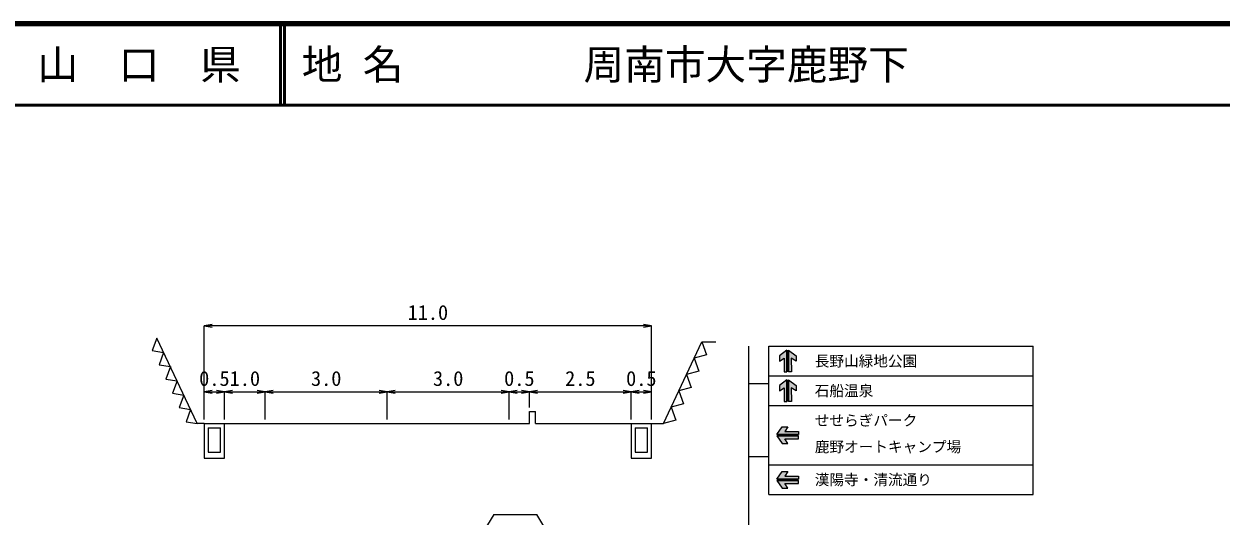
# Model space of a CAD drawing. Units: millimetres at full size, sheet at 1:1000, with parts at other scales. Extents: x 40000 to 680000, y 20000 to 380000.
# Drawn here: x 336214 to 483420, y 319447 to 380000 of the extents above; entities that cross this region are included whole.
import ezdxf
from ezdxf.enums import TextEntityAlignment as Align

# ---------------------------------------------------------------- set-up
doc = ezdxf.new("R2010")
doc.units = ezdxf.units.MM
doc.header["$LTSCALE"] = 1000
for name, color, linetype, lineweight in [('M-BGD', 7, 'Continuous', 25), ('M-STR-HTXT', 7, 'Continuous', 13), ('M-STR-STRC', 7, 'Continuous', 25), ('M-TTL', 2, 'Continuous', 140), ('M-TTL-LINE', 7, 'Continuous', 50)]:
    doc.layers.add(name, color=color, linetype=linetype, lineweight=lineweight)
doc.layers.add('M-TTL-TXT', color=7, linetype='Continuous')
doc.styles.add('ＭＳ ゴシック', font='')
doc.styles.get('ＭＳ ゴシック').set_extended_font_data('MS Gothic')

# ---------------------------------------------------------------- blocks, each defined once
blk = doc.blocks.new('open_arrow')
at = {"color": 0, "linetype": 'Continuous', "lineweight": -2}
blk.add_lwpolyline([(7.5, 1.25), (0, 0), (7.5, -1.25)], dxfattribs=at)

msp = doc.modelspace()

# ---------------------------------------------------------------- hatches: boundary and pattern name
at = {"layer": 'M-STR-STRC'}
for points in [[(430040, 337187), (430041, 339851), (429104, 339182), (429104, 338501), (429679, 338871), (429679, 337187)], [(430578, 337187), (430577, 338871), (431153, 338501), (431152, 339182), (430215, 339851), (430216, 337187)], [(430040, 333537), (430041, 336201), (429104, 335532), (429104, 334851), (429679, 335221), (429679, 333537)], [(430578, 333537), (430577, 335221), (431153, 334851), (431152, 335532), (430215, 336201), (430216, 333537)], [(431460, 329844), (429776, 329843), (430145, 330418), (429465, 330418), (428796, 329481), (431460, 329482)], [(431460, 329306), (428796, 329307), (429465, 328370), (430146, 328370), (429776, 328945), (431459, 328944)], [(431460, 324369), (429776, 324368), (430145, 324943), (429465, 324943), (428796, 324006), (431460, 324007)], [(431460, 323831), (428796, 323832), (429465, 322895), (430146, 322895), (429776, 323470), (431459, 323469)]]:
    msp.add_hatch(color=256, dxfattribs=at).paths.add_polyline_path(points)

# ---------------------------------------------------------------- linework, layer by layer
at = {"layer": 'M-BGD'}
for p, q in [((398381, 332320), (399131, 332320)), ((398381, 330820), (398381, 332320)), ((399131, 330820), (399131, 332320)), ((358381, 330820), (358381, 326570)), ((358881, 330320), (360381, 330320)), ((358881, 330320), (358881, 327320)), ((360381, 327320), (360381, 330320)), ((360881, 326570), (360881, 330820)), ((410881, 330820), (410881, 326570)), ((411381, 330320), (412881, 330320)), ((411381, 330320), (411381, 327320)), ((412881, 327320), (412881, 330320)), ((413381, 326570), (413381, 330820)), ((358881, 327320), (360381, 327320)), ((411381, 327320), (412881, 327320)), ((358381, 326570), (360881, 326570)), ((410881, 326570), (413381, 326570))]:
    msp.add_line(p, q, dxfattribs=at)
for points in [[(352555, 341336), (351999, 339815), (353385, 339584)], [(358381, 330820), (357535, 330820), (352555, 341336)], [(399131, 330820), (410881, 330820), (413381, 330820), (414876, 330820), (419589, 340887), (421306, 340887)], [(419589, 340887), (420142, 339283), (418646, 338874)], [(353385, 339584), (352829, 338062), (354215, 337831)], [(418646, 338874), (419199, 337270), (417704, 336860)], [(354215, 337831), (353659, 336310), (355045, 336078)], [(355045, 336078), (354489, 334557), (355875, 334326)], [(417704, 336860), (418257, 335257), (416761, 334847)], [(355875, 334326), (355319, 332804), (356705, 332573)], [(416761, 334847), (417314, 333243), (415818, 332834)], [(415818, 332834), (416371, 331230), (414876, 330820)], [(356705, 332573), (356149, 331051), (357535, 330820)], [(358381, 330820), (360881, 330820), (365881, 330820), (380881, 330820), (395881, 330820), (398381, 330820)]]:
    msp.add_lwpolyline(points, dxfattribs=at)
at = {"layer": 'M-STR-HTXT'}
for p, q in [((358381, 331320), (358381, 342843)), ((413381, 342842), (358381, 342842)), ((413381, 331320), (413381, 342843)), ((358381, 334722), (360881, 334722)), ((360881, 331320), (360881, 334723)), ((360881, 334722), (365881, 334722)), ((365881, 331320), (365881, 334723)), ((365881, 334722), (380881, 334722)), ((380881, 331320), (380881, 334723)), ((380881, 334722), (395881, 334722)), ((395881, 331320), (395881, 334723)), ((395881, 334722), (398381, 334722)), ((398381, 332820), (398381, 334723)), ((398381, 334722), (410881, 334722)), ((410881, 331320), (410881, 334723)), ((410881, 334722), (413381, 334722))]:
    msp.add_line(p, q, dxfattribs=at)
at = {"layer": 'M-STR-STRC'}
for p, q in [((425296, 340344), (425296, 316094)), ((427796, 340344), (460296, 340344)), ((427796, 322094), (427796, 340344)), ((460296, 322094), (460296, 340344)), ((430041, 339851), (429104, 339182)), ((429104, 339182), (429104, 338501)), ((429104, 338501), (429679, 338871)), ((429679, 338871), (429679, 337187)), ((430041, 339851), (430042, 337187)), ((430215, 339851), (430216, 337187)), ((430215, 339851), (431152, 339182)), ((431153, 338501), (430577, 338871)), ((430577, 338871), (430578, 337187)), ((431152, 339182), (431153, 338501)), ((429679, 337187), (430040, 337187)), ((430578, 337187), (430216, 337187)), ((427796, 335719), (425296, 335719)), ((427796, 336694), (460296, 336694)), ((430041, 336201), (429104, 335532)), ((430041, 336201), (430042, 333537)), ((430215, 336201), (430216, 333537)), ((430215, 336201), (431152, 335532)), ((429104, 335532), (429104, 334851)), ((429104, 334851), (429679, 335221)), ((429679, 335221), (429679, 333537)), ((431153, 334851), (430577, 335221)), ((430577, 335221), (430578, 333537)), ((431152, 335532), (431153, 334851)), ((427796, 333044), (460296, 333044)), ((429679, 333537), (430040, 333537)), ((430578, 333537), (430216, 333537)), ((428796, 329481), (429465, 330418)), ((429465, 330418), (430145, 330418)), ((430145, 330418), (429776, 329843)), ((429776, 329843), (431459, 329844)), ((431460, 329844), (431460, 329482)), ((428796, 329481), (431460, 329482)), ((428796, 329307), (431460, 329308)), ((428796, 329307), (429465, 328370)), ((429465, 328370), (430146, 328370)), ((430146, 328370), (429776, 328945)), ((429776, 328945), (431459, 328944)), ((431460, 328944), (431460, 329306)), ((427796, 326719), (425296, 326719)), ((427796, 325744), (460296, 325744)), ((428796, 324006), (429465, 324943)), ((428796, 324006), (431460, 324007)), ((429465, 324943), (430145, 324943)), ((430145, 324943), (429776, 324368)), ((429776, 324368), (431459, 324369)), ((431460, 324369), (431460, 324007)), ((428796, 323832), (431460, 323833)), ((428796, 323832), (429465, 322895)), ((429465, 322895), (430146, 322895)), ((430146, 322895), (429776, 323470)), ((429776, 323470), (431459, 323469)), ((431460, 323469), (431460, 323831)), ((427796, 322094), (460296, 322094)), ((393995, 319623), (391231, 315123)), ((393995, 319623), (399267, 319623)), ((402031, 315123), (399267, 319623))]:
    msp.add_line(p, q, dxfattribs=at)
for points in [[(430041, 339851), (429104, 339182), (429104, 338501), (429679, 338871), (429679, 337187), (430040, 337187)], [(430578, 337187), (430216, 337187), (430215, 339851), (431152, 339182), (431153, 338501), (430577, 338871)], [(430041, 336201), (429104, 335532), (429104, 334851), (429679, 335221), (429679, 333537), (430040, 333537)], [(430578, 333537), (430216, 333537), (430215, 336201), (431152, 335532), (431153, 334851), (430577, 335221)], [(431460, 329844), (431460, 329482), (428796, 329481), (429465, 330418), (430145, 330418), (429776, 329843)], [(428796, 329307), (429465, 328370), (430146, 328370), (429776, 328945), (431459, 328944), (431460, 329306)], [(431460, 324369), (431460, 324007), (428796, 324006), (429465, 324943), (430145, 324943), (429776, 324368)], [(428796, 323832), (429465, 322895), (430146, 322895), (429776, 323470), (431459, 323469), (431460, 323831)]]:
    msp.add_lwpolyline(points, close=True, dxfattribs=at)
at = {"layer": 'M-TTL'}
msp.add_line((680000, 380000), (40000, 380000), dxfattribs=at)
at = {"layer": 'M-TTL-LINE'}
for p, q in [((367750, 380000), (367750, 370000)), ((368250, 380000), (368250, 370000)), ((40000, 370000), (680000, 370000))]:
    msp.add_line(p, q, dxfattribs=at)

# ---------------------------------------------------------------- block references
at = {"layer": 'M-STR-HTXT', "xscale": 133, "yscale": 133}
for p in [(358381, 342842), (358381, 334722), (360881, 334722), (365881, 334722), (380881, 334722), (395881, 334722), (398381, 334722), (410881, 334722)]:
    msp.add_blockref('open_arrow', p, dxfattribs=at)
at = {"layer": 'M-STR-HTXT', "xscale": 133, "yscale": 133, "rotation": 180}
for p in [(413381, 342842), (360881, 334722), (365881, 334722), (380881, 334722), (395881, 334722), (398381, 334722), (410881, 334722), (413381, 334722)]:
    msp.add_blockref('open_arrow', p, dxfattribs=at)

# ---------------------------------------------------------------- texts
at = {"layer": 'M-STR-HTXT', "style": 'ＭＳ ゴシック'}
for s, p in [('11.0', (385881, 343030)), ('0.5', (359631, 334910)), ('1.0', (363381, 334910)), ('3.0', (373381, 334910)), ('3.0', (388381, 334910)), ('0.5', (397131, 334910)), ('2.5', (404631, 334910)), ('0.5', (412131, 334910))]:
    msp.add_text(s, height=1833, dxfattribs=at).set_placement(p, align=Align.BOTTOM_CENTER)
at = {"layer": 'M-STR-STRC', "style": 'ＭＳ ゴシック'}
for s, p in [('長野山緑地公園', (433460, 338519)), ('石船温泉', (433460, 334869)), ('せせらぎパーク', (433460, 331219)), ('鹿野オートキャンプ場', (433460, 327974)), ('漢陽寺・清流通り', (433460, 323919))]:
    msp.add_text(s, height=1320, dxfattribs=at).set_placement(p, align=Align.MIDDLE_LEFT)
at = {"layer": 'M-TTL-TXT', "style": 'ＭＳ ゴシック'}
msp.add_text('山\u3000口\u3000県', height=3666, dxfattribs=at).set_placement((350375, 375000), align=Align.MIDDLE_CENTER)
for s, p in [('地 名', (370380, 375000)), ('周南市大字鹿野下', (405024, 375000))]:
    msp.add_text(s, height=3666, dxfattribs=at).set_placement(p, align=Align.MIDDLE_LEFT)

doc.saveas('drawing.dxf')
